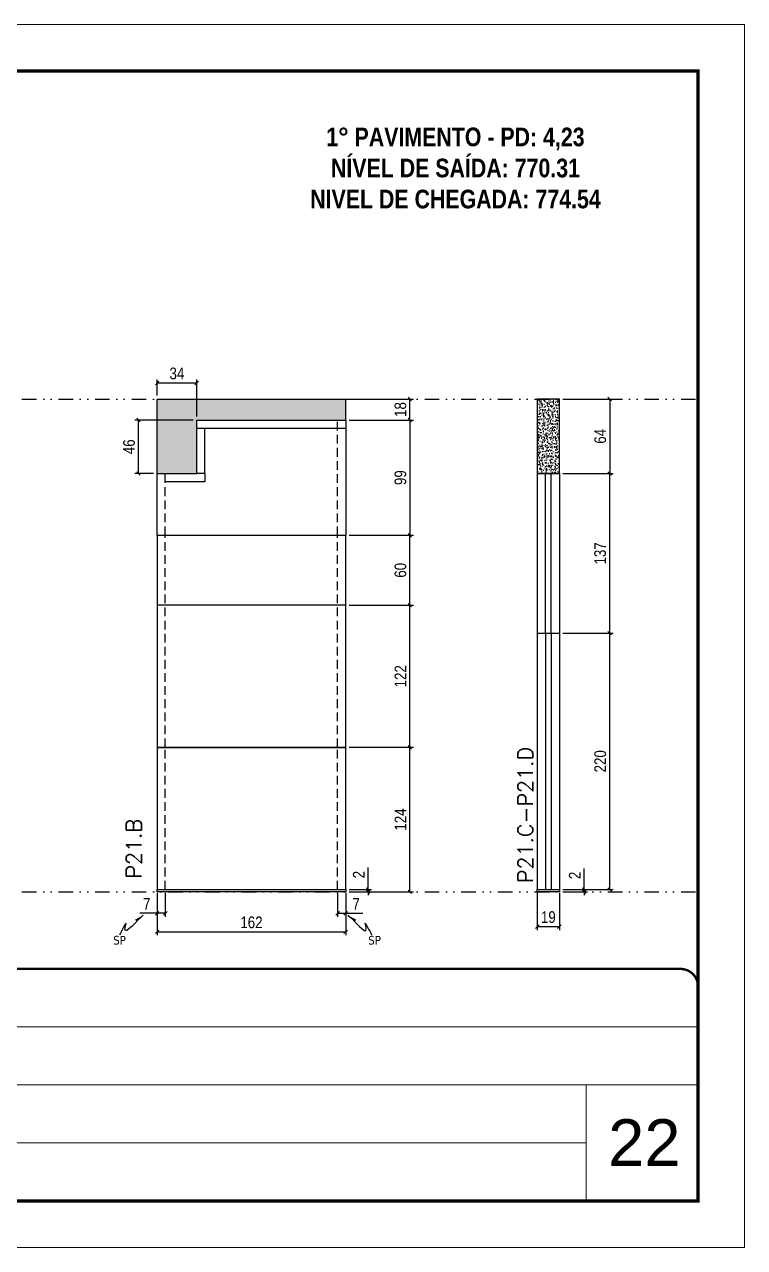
# Model space of a CAD drawing. Header units: millimetres. Extents: x 787 to 8287, y -592 to 17063.
# Drawn here: x 3891 to 4509, y 5151 to 6201 of the extents above; entities that cross this region are included whole.
import ezdxf

# ---------------------------------------------------------------- set-up
doc = ezdxf.new("R2010")
doc.units = ezdxf.units.MM
for name, pattern in [('CONTINUO', [0]), ('DASHED', [0.75, 0.5, -0.25]), ('DIVIDE2', [0.625, 0.25, -0.125, 0, -0.125, 0, -0.125]), ('HIDDEN', [0.375, 0.25, -0.125])]:
    doc.linetypes.add(name, pattern=pattern)
for name, color, linetype, lineweight in [('CARIMBO', 255, 'Continuous', 9), ('Folhas', 255, 'Continuous', 9), ('SARRAFO DE PRESSAO', 251, 'DASHED', 9), ('Texto Seção', 7, 'Continuous', 15)]:
    doc.layers.add(name, color=color, linetype=linetype, lineweight=lineweight)
for name, color, linetype in [('COTA', 241, 'Continuous'), ('NOMENCLATURA', 7, 'Continuous'), ('Nível', 160, 'Continuous'), ('Painéis', 200, 'Continuous'), ('SARR_2.2x7', 40, 'Continuous'), ('Sarrafo de Pressão', 42, 'HIDDEN'), ('texto', 7, 'Continuous')]:
    doc.layers.add(name, color=color, linetype=linetype)
doc.styles.add('ARIAL', font='arial.ttf')
doc.styles.add('COTA TECNICA', font='techl___.ttf', dxfattribs={"height": 10})
doc.styles.add('COTA TECNICA-50', font='techl___.ttf', dxfattribs={"height": 10})
doc.styles.add('REGUA-120', font='ROMANS.shx', dxfattribs={"height": 15})
doc.styles.add('ROMANC', font='techb___.ttf', dxfattribs={"height": 2.5})
doc.styles.get("Standard").update_dxf_attribs({"font": 'arial.ttf'})
doc.dimstyles.new('COTA PAINEL-50', dxfattribs={"dimtxt": 10, "dimasz": 3, "dimexe": 3, "dimexo": 3, "dimgap": 3, "dimtad": 1, "dimdec": 1, "dimzin": 12, "dimdsep": 46, "dimtxsty": 'COTA TECNICA-50', "dimblk1": 'OBLIQUE', "dimblk2": 'OBLIQUE', "dimsah": 1, "dimcen": 0.9, "dimclrd": 4, "dimclre": 4, "dimclrt": 240, "dimadec": 1, "dimazin": 3, "dimtfac": 1, "dimtdec": 1, "dimtmove": 0, "dimatfit": 3, "dimfxl": 0, "dimtolj": 1, "dimtzin": 12, "dimarcsym": 0})
doc.dimstyles.new('PAINEL', dxfattribs={"dimtxt": 10, "dimasz": 3, "dimexe": 3, "dimexo": 3, "dimgap": 3, "dimtad": 1, "dimdec": 1, "dimzin": 12, "dimdsep": 46, "dimtxsty": 'COTA TECNICA', "dimblk1": 'OBLIQUE', "dimblk2": 'OBLIQUE', "dimsah": 1, "dimcen": 0.9, "dimclrd": 4, "dimclre": 4, "dimclrt": 240, "dimadec": 1, "dimazin": 3, "dimtfac": 1, "dimtdec": 1, "dimtmove": 0, "dimatfit": 3, "dimfxl": 0, "dimtolj": 1, "dimtzin": 12, "dimarcsym": 0})
doc.dimstyles.get("Standard").update_dxf_attribs({"dimtxt": 0.18, "dimasz": 0.18, "dimexe": 0.18, "dimexo": 0.0625, "dimgap": 0.09, "dimtad": 0, "dimtih": 1, "dimtoh": 1, "dimdec": 4, "dimzin": 0, "dimdsep": 46, "dimtxsty": 'Standard', "dimcen": 0.09, "dimadec": 0, "dimazin": 0, "dimtfac": 1, "dimtdec": 4, "dimtofl": 0, "dimtmove": 0, "dimatfit": 3, "dimfxl": 0, "dimtolj": 1, "dimtzin": 0, "dimarcsym": 0})

# ---------------------------------------------------------------- blocks, each defined once
blk = doc.blocks.new('9999999999')
at = {"color": 30, "linetype": 'CONTINUO'}
for p, q in [((98564.6, 34379.6), (99584, 34379.6)), ((98564.6, 34329.8), (99488, 34329.8)), ((99584, 34329.8), (99488, 34329.8)), ((99488, 34329.8), (99488, 34230.2)), ((98564.6, 34280), (99488, 34280))]:
    blk.add_line(p, q, dxfattribs=at)
at = {"color": 30, "linetype": 'CONTINUO', "const_width": 2}
blk.add_lwpolyline([(99584, 34230.2), (99584, 34414.4, 0.414214), (99569, 34429.4), (98229, 34429.4, 0.414214), (98214, 34414.4), (98214, 34245.2, 0.414214), (98229, 34230.2), (99584, 34230.2)], format="xyb", dxfattribs=at)
at = {"layer": 'Folhas'}
blk.add_lwpolyline([(98139, 34190.2), (99624, 34190.2), (99624, 35240.2), (98139, 35240.2)], close=True, dxfattribs=at)
at = {"layer": 'Folhas', "color": 30, "const_width": 3}
blk.add_lwpolyline([(98214, 34230.2), (99584, 34230.2), (99584, 35200.2), (98214, 35200.2)], close=True, dxfattribs=at)
blk = doc.blocks.new('_Oblique')
at = {"color": 0, "linetype": 'ByBlock', "lineweight": -2}
blk.add_line((-0.5, -0.5), (0.5, 0.5), dxfattribs=at)
blk = doc.blocks.new('*D557')
at = {"layer": 'COTA', "color": 4, "lineweight": -2}
for p, q in [((4004.5, 5455.7), (4004.5, 5419.3)), ((4166.5, 5455.7), (4166.5, 5419.3)), ((4004.5, 5422.3), (4166.5, 5422.3))]:
    blk.add_line(p, q, dxfattribs=at)
at = {"layer": 'Defpoints', "color": 0}
for p in [(4004.5, 5458.7), (4166.5, 5458.7), (4166.5, 5422.3)]:
    blk.add_point(p, dxfattribs=at)
at = {"layer": 'COTA', "color": 4, "lineweight": -2, "xscale": 3, "yscale": 3, "zscale": 3, "rotation": 180}
blk.add_blockref('_Oblique', (4004.5, 5422.3), dxfattribs=at)
at = {"layer": 'COTA', "color": 4, "lineweight": -2, "xscale": 3, "yscale": 3, "zscale": 3}
blk.add_blockref('_Oblique', (4166.5, 5422.3), dxfattribs=at)
at = {"layer": 'COTA', "color": 240, "insert": (4085.5, 5430.4), "char_height": 10, "attachment_point": 5, "style": 'COTA TECNICA'}
blk.add_mtext('\\A1;162', dxfattribs=at)
blk = doc.blocks.new('*D558')
at = {"layer": 'COTA', "color": 4, "lineweight": -2}
for p, q in [((4004.5, 5453.7), (4004.5, 5435.2)), ((4011.5, 5455.7), (4011.5, 5435.2)), ((4004.5, 5438.2), (3989.8, 5438.2)), ((4011.5, 5438.2), (4004.5, 5438.2))]:
    blk.add_line(p, q, dxfattribs=at)
at = {"layer": 'Defpoints', "color": 0}
for p in [(4004.5, 5456.7), (4011.5, 5458.7), (4004.5, 5438.2)]:
    blk.add_point(p, dxfattribs=at)
at = {"layer": 'COTA', "color": 4, "lineweight": -2, "xscale": 3, "yscale": 3, "zscale": 3, "rotation": 180}
blk.add_blockref('_Oblique', (4004.5, 5438.2), dxfattribs=at)
at = {"layer": 'COTA', "color": 4, "lineweight": -2, "xscale": 3, "yscale": 3, "zscale": 3}
blk.add_blockref('_Oblique', (4011.5, 5438.2), dxfattribs=at)
at = {"layer": 'COTA', "color": 240, "insert": (3995.6, 5446.2), "char_height": 10, "attachment_point": 5, "style": 'COTA TECNICA-50'}
blk.add_mtext('\\A1;7', dxfattribs=at)
blk = doc.blocks.new('*D559')
at = {"layer": 'COTA', "color": 4, "lineweight": -2}
for p, q in [((4159.5, 5455.7), (4159.5, 5435.2)), ((4166.5, 5453.7), (4166.5, 5435.2)), ((4159.5, 5438.2), (4166.5, 5438.2)), ((4166.5, 5438.2), (4181.2, 5438.2))]:
    blk.add_line(p, q, dxfattribs=at)
at = {"layer": 'Defpoints', "color": 0}
for p in [(4159.5, 5458.7), (4166.5, 5456.7), (4166.5, 5438.2)]:
    blk.add_point(p, dxfattribs=at)
at = {"layer": 'COTA', "color": 4, "lineweight": -2, "xscale": 3, "yscale": 3, "zscale": 3, "rotation": 180}
blk.add_blockref('_Oblique', (4159.5, 5438.2), dxfattribs=at)
at = {"layer": 'COTA', "color": 4, "lineweight": -2, "xscale": 3, "yscale": 3, "zscale": 3}
blk.add_blockref('_Oblique', (4166.5, 5438.2), dxfattribs=at)
at = {"layer": 'COTA', "color": 240, "insert": (4175.4, 5446.2), "char_height": 10, "attachment_point": 5, "style": 'COTA TECNICA-50'}
blk.add_mtext('\\A1;7', dxfattribs=at)
blk = doc.blocks.new('*D560')
at = {"layer": 'COTA', "color": 4, "linetype": 'ByBlock', "lineweight": -2}
for p, q in [((4169.5, 5580.7), (4224.6, 5580.7)), ((4221.6, 5456.7), (4221.6, 5580.7)), ((4169.5, 5456.7), (4224.6, 5456.7))]:
    blk.add_line(p, q, dxfattribs=at)
at = {"layer": 'Defpoints', "color": 0, "linetype": 'ByBlock'}
for p in [(4166.5, 5580.7), (4221.6, 5580.7), (4166.5, 5456.7)]:
    blk.add_point(p, dxfattribs=at)
at = {"layer": 'COTA', "color": 4, "linetype": 'ByBlock', "lineweight": -2, "xscale": 3, "yscale": 3, "zscale": 3}
for p, rotation in [((4221.6, 5580.7), 90), ((4221.6, 5456.7), 270)]:
    blk.add_blockref('_Oblique', p, dxfattribs=dict(at, rotation=rotation))
at = {"layer": 'COTA', "color": 240, "linetype": 'ByBlock', "insert": (4213.5, 5518.7), "char_height": 10, "attachment_point": 5, "rotation": 90, "style": 'COTA TECNICA'}
blk.add_mtext('\\A1;124', dxfattribs=at)
blk = doc.blocks.new('*D561')
at = {"layer": 'COTA', "color": 4, "lineweight": -2}
for p, q in [((4185.7, 5458.7), (4185.7, 5477.5)), ((4169.5, 5458.7), (4188.7, 5458.7)), ((4169.5, 5456.7), (4188.7, 5456.7)), ((4185.7, 5456.7), (4185.7, 5458.7)), ((4185.7, 5456.7), (4185.7, 5453.7))]:
    blk.add_line(p, q, dxfattribs=at)
at = {"layer": 'Defpoints', "color": 0}
for p in [(4166.5, 5458.7), (4166.5, 5456.7), (4185.7, 5456.7)]:
    blk.add_point(p, dxfattribs=at)
at = {"layer": 'COTA', "color": 4, "lineweight": -2, "xscale": 3, "yscale": 3, "zscale": 3}
for p, rotation in [((4185.7, 5458.7), 270), ((4185.7, 5456.7), 90)]:
    blk.add_blockref('_Oblique', p, dxfattribs=dict(at, rotation=rotation))
at = {"layer": 'COTA', "color": 240, "insert": (4177.7, 5471.4), "char_height": 10, "attachment_point": 5, "rotation": 90, "style": 'COTA TECNICA-50'}
blk.add_mtext('\\A1;2', dxfattribs=at)
blk = doc.blocks.new('*D562')
at = {"layer": 'COTA', "color": 4, "linetype": 'ByBlock', "lineweight": -2}
for p, q in [((4169.5, 5580.7), (4224.6, 5580.7)), ((4221.6, 5456.7), (4221.6, 5580.7)), ((4169.5, 5456.7), (4224.6, 5456.7))]:
    blk.add_line(p, q, dxfattribs=at)
at = {"layer": 'Defpoints', "color": 0, "linetype": 'ByBlock'}
for p in [(4166.5, 5580.7), (4221.6, 5580.7), (4166.5, 5456.7)]:
    blk.add_point(p, dxfattribs=at)
at = {"layer": 'COTA', "color": 4, "linetype": 'ByBlock', "lineweight": -2, "xscale": 3, "yscale": 3, "zscale": 3}
for p, rotation in [((4221.6, 5580.7), 90), ((4221.6, 5456.7), 270)]:
    blk.add_blockref('_Oblique', p, dxfattribs=dict(at, rotation=rotation))
at = {"layer": 'COTA', "color": 240, "linetype": 'ByBlock', "insert": (4213.5, 5518.7), "char_height": 10, "attachment_point": 5, "rotation": 90, "style": 'COTA TECNICA'}
blk.add_mtext('\\A1;124', dxfattribs=at)
blk = doc.blocks.new('*D563')
at = {"layer": 'COTA', "color": 4, "lineweight": -2}
for p, q in [((4169.5, 5702.7), (4224.6, 5702.7)), ((4221.6, 5580.7), (4221.6, 5702.7)), ((4169.5, 5580.7), (4224.6, 5580.7))]:
    blk.add_line(p, q, dxfattribs=at)
at = {"layer": 'Defpoints', "color": 0}
for p in [(4166.5, 5702.7), (4221.6, 5702.7), (4166.5, 5580.7)]:
    blk.add_point(p, dxfattribs=at)
at = {"layer": 'COTA', "color": 4, "lineweight": -2, "xscale": 3, "yscale": 3, "zscale": 3}
for p, rotation in [((4221.6, 5702.7), 90), ((4221.6, 5580.7), 270)]:
    blk.add_blockref('_Oblique', p, dxfattribs=dict(at, rotation=rotation))
at = {"layer": 'COTA', "color": 240, "insert": (4213.5, 5641.7), "char_height": 10, "attachment_point": 5, "rotation": 90, "style": 'COTA TECNICA-50'}
blk.add_mtext('\\A1;122', dxfattribs=at)
blk = doc.blocks.new('*D564')
at = {"layer": 'COTA', "color": 4, "lineweight": -2}
for p, q in [((4331, 5455.7), (4331, 5423.8)), ((4350, 5455.7), (4350, 5423.8)), ((4331, 5426.8), (4350, 5426.8))]:
    blk.add_line(p, q, dxfattribs=at)
at = {"layer": 'Defpoints', "color": 0}
for p in [(4331, 5458.7), (4350, 5458.7), (4350, 5426.8)]:
    blk.add_point(p, dxfattribs=at)
at = {"layer": 'COTA', "color": 4, "lineweight": -2, "xscale": 3, "yscale": 3, "zscale": 3, "rotation": 180}
blk.add_blockref('_Oblique', (4331, 5426.8), dxfattribs=at)
at = {"layer": 'COTA', "color": 4, "lineweight": -2, "xscale": 3, "yscale": 3, "zscale": 3}
blk.add_blockref('_Oblique', (4350, 5426.8), dxfattribs=at)
at = {"layer": 'COTA', "color": 240, "insert": (4340.5, 5434.9), "char_height": 10, "attachment_point": 5, "style": 'COTA TECNICA'}
blk.add_mtext('\\A1;19', dxfattribs=at)
blk = doc.blocks.new('*D565')
at = {"layer": 'COTA', "color": 4, "lineweight": -2}
for p, q in [((4371.2, 5458.7), (4371.2, 5476.8)), ((4353, 5458.7), (4374.2, 5458.7)), ((4353, 5456.7), (4374.2, 5456.7)), ((4371.2, 5456.7), (4371.2, 5458.7)), ((4371.2, 5456.7), (4371.2, 5453.7))]:
    blk.add_line(p, q, dxfattribs=at)
at = {"layer": 'Defpoints', "color": 0}
for p in [(4350, 5458.7), (4350, 5456.7), (4371.2, 5458.7)]:
    blk.add_point(p, dxfattribs=at)
at = {"layer": 'COTA', "color": 4, "lineweight": -2, "xscale": 3, "yscale": 3, "zscale": 3}
for p, rotation in [((4371.2, 5458.7), 270), ((4371.2, 5456.7), 90)]:
    blk.add_blockref('_Oblique', p, dxfattribs=dict(at, rotation=rotation))
at = {"layer": 'COTA', "color": 240, "insert": (4363.2, 5470.7), "char_height": 10, "attachment_point": 5, "rotation": 90, "style": 'COTA TECNICA-50'}
blk.add_mtext('\\A1;2', dxfattribs=at)
blk = doc.blocks.new('*D1299')
at = {"layer": 'COTA', "color": 4, "linetype": 'ByBlock', "lineweight": -2}
for p, q in [((4353, 5879.7), (4396.2, 5879.7)), ((4393.2, 5879.7), (4393.2, 5815.7)), ((4353, 5815.7), (4396.2, 5815.7))]:
    blk.add_line(p, q, dxfattribs=at)
at = {"layer": 'Defpoints', "color": 0, "linetype": 'ByBlock'}
for p in [(4350, 5879.7), (4350, 5815.7), (4393.2, 5815.7)]:
    blk.add_point(p, dxfattribs=at)
at = {"layer": 'COTA', "color": 4, "linetype": 'ByBlock', "lineweight": -2, "xscale": 3, "yscale": 3, "zscale": 3}
for p, rotation in [((4393.2, 5879.7), 90), ((4393.2, 5815.7), 270)]:
    blk.add_blockref('_Oblique', p, dxfattribs=dict(at, rotation=rotation))
at = {"layer": 'COTA', "color": 240, "linetype": 'ByBlock', "insert": (4385.1, 5847.7), "char_height": 10, "attachment_point": 5, "rotation": 90, "style": 'COTA TECNICA'}
blk.add_mtext('\\A1;64', dxfattribs=at)
blk = doc.blocks.new('*D1300')
at = {"layer": 'COTA', "color": 4, "lineweight": -2}
for p, q in [((4353, 5678.7), (4396.2, 5678.7)), ((4393.2, 5458.7), (4393.2, 5678.7)), ((4353, 5458.7), (4396.2, 5458.7))]:
    blk.add_line(p, q, dxfattribs=at)
at = {"layer": 'Defpoints', "color": 0}
for p in [(4350, 5678.7), (4393.2, 5678.7), (4350, 5458.7)]:
    blk.add_point(p, dxfattribs=at)
at = {"layer": 'COTA', "color": 4, "lineweight": -2, "xscale": 3, "yscale": 3, "zscale": 3}
for p, rotation in [((4393.2, 5678.7), 90), ((4393.2, 5458.7), 270)]:
    blk.add_blockref('_Oblique', p, dxfattribs=dict(at, rotation=rotation))
at = {"layer": 'COTA', "color": 240, "insert": (4385.1, 5568.7), "char_height": 10, "attachment_point": 5, "rotation": 90, "style": 'COTA TECNICA-50'}
blk.add_mtext('\\A1;220', dxfattribs=at)
blk = doc.blocks.new('*D597')
at = {"layer": 'COTA', "color": 4, "lineweight": -2}
for p, q in [((4353, 5815.7), (4396.2, 5815.7)), ((4393.2, 5678.7), (4393.2, 5815.7)), ((4353, 5678.7), (4396.2, 5678.7))]:
    blk.add_line(p, q, dxfattribs=at)
at = {"layer": 'Defpoints', "color": 0}
for p in [(4350, 5815.7), (4393.2, 5815.7), (4350, 5678.7)]:
    blk.add_point(p, dxfattribs=at)
at = {"layer": 'COTA', "color": 4, "lineweight": -2, "xscale": 3, "yscale": 3, "zscale": 3}
for p, rotation in [((4393.2, 5815.7), 90), ((4393.2, 5678.7), 270)]:
    blk.add_blockref('_Oblique', p, dxfattribs=dict(at, rotation=rotation))
at = {"layer": 'COTA', "color": 240, "insert": (4385, 5747.2), "char_height": 10, "attachment_point": 5, "rotation": 90, "style": 'COTA TECNICA-50'}
blk.add_mtext('\\A1;137', dxfattribs=at)
blk = doc.blocks.new('*D598')
at = {"layer": 'COTA', "color": 4, "lineweight": -2}
for p, q in [((4135.5, 5879.7), (4224.6, 5879.7)), ((4221.6, 5861.7), (4221.6, 5879.7)), ((4169.5, 5861.7), (4224.6, 5861.7))]:
    blk.add_line(p, q, dxfattribs=at)
at = {"layer": 'Defpoints', "color": 0}
for p in [(4132.5, 5879.7), (4221.6, 5879.7), (4166.5, 5861.7)]:
    blk.add_point(p, dxfattribs=at)
at = {"layer": 'COTA', "color": 4, "lineweight": -2, "xscale": 3, "yscale": 3, "zscale": 3}
for p, rotation in [((4221.6, 5879.7), 90), ((4221.6, 5861.7), 270)]:
    blk.add_blockref('_Oblique', p, dxfattribs=dict(at, rotation=rotation))
at = {"layer": 'COTA', "color": 240, "insert": (4213.5, 5870.7), "char_height": 10, "attachment_point": 5, "rotation": 90, "style": 'COTA TECNICA-50'}
blk.add_mtext('\\A1;18', dxfattribs=at)
blk = doc.blocks.new('*D599')
at = {"layer": 'COTA', "color": 4, "lineweight": -2}
for p, q in [((4169.5, 5861.7), (4224.6, 5861.7)), ((4221.6, 5861.7), (4221.6, 5762.7)), ((4169.5, 5762.7), (4224.6, 5762.7))]:
    blk.add_line(p, q, dxfattribs=at)
at = {"layer": 'Defpoints', "color": 0}
for p in [(4166.5, 5861.7), (4166.5, 5762.7), (4221.6, 5762.7)]:
    blk.add_point(p, dxfattribs=at)
at = {"layer": 'COTA', "color": 4, "lineweight": -2, "xscale": 3, "yscale": 3, "zscale": 3}
for p, rotation in [((4221.6, 5861.7), 90), ((4221.6, 5762.7), 270)]:
    blk.add_blockref('_Oblique', p, dxfattribs=dict(at, rotation=rotation))
at = {"layer": 'COTA', "color": 240, "insert": (4213.5, 5812.2), "char_height": 10, "attachment_point": 5, "rotation": 90, "style": 'COTA TECNICA-50'}
blk.add_mtext('\\A1;99', dxfattribs=at)
blk = doc.blocks.new('*D1313')
at = {"layer": 'COTA', "color": 4, "lineweight": -2}
for p, q in [((4004.5, 5882.7), (4004.5, 5896.4)), ((4038.5, 5893.4), (4004.5, 5893.4)), ((4038.5, 5864.7), (4038.5, 5896.4))]:
    blk.add_line(p, q, dxfattribs=at)
at = {"layer": 'Defpoints', "color": 0}
for p in [(4004.5, 5893.4), (4004.5, 5879.7), (4038.5, 5861.7)]:
    blk.add_point(p, dxfattribs=at)
at = {"layer": 'COTA', "color": 4, "lineweight": -2, "xscale": 3, "yscale": 3, "zscale": 3, "rotation": 180}
blk.add_blockref('_Oblique', (4004.5, 5893.4), dxfattribs=at)
at = {"layer": 'COTA', "color": 4, "lineweight": -2, "xscale": 3, "yscale": 3, "zscale": 3}
blk.add_blockref('_Oblique', (4038.5, 5893.4), dxfattribs=at)
at = {"layer": 'COTA', "color": 240, "insert": (4021.5, 5901.6), "char_height": 10, "attachment_point": 5, "style": 'COTA TECNICA'}
blk.add_mtext('\\A1;34', dxfattribs=at)
blk = doc.blocks.new('*D1575')
at = {"layer": 'Defpoints', "color": 0}
for p in [(4166.5, 5762.7), (4221.6, 5762.7), (4166.5, 5702.7)]:
    blk.add_point(p, dxfattribs=at)
at = {"layer": 'Painéis', "color": 4, "lineweight": -2}
for p, q in [((4169.5, 5762.7), (4224.6, 5762.7)), ((4221.6, 5702.7), (4221.6, 5762.7)), ((4169.5, 5702.7), (4224.6, 5702.7))]:
    blk.add_line(p, q, dxfattribs=at)
at = {"layer": 'Painéis', "color": 4, "lineweight": -2, "xscale": 3, "yscale": 3, "zscale": 3}
for p, rotation in [((4221.6, 5762.7), 90), ((4221.6, 5702.7), 270)]:
    blk.add_blockref('_Oblique', p, dxfattribs=dict(at, rotation=rotation))
at = {"layer": 'Painéis', "color": 240, "insert": (4213.5, 5732.7), "char_height": 10, "attachment_point": 5, "rotation": 90, "style": 'COTA TECNICA'}
blk.add_mtext('\\A1;60', dxfattribs=at)
blk = doc.blocks.new('*D1576')
at = {"layer": 'Defpoints', "color": 0}
for p in [(3988.5, 5861.7), (4038.5, 5861.7), (4004.5, 5815.7)]:
    blk.add_point(p, dxfattribs=at)
at = {"layer": 'Painéis', "color": 4, "lineweight": -2}
for p, q in [((4035.5, 5861.7), (3985.5, 5861.7)), ((3988.5, 5815.7), (3988.5, 5861.7)), ((4001.5, 5815.7), (3985.5, 5815.7))]:
    blk.add_line(p, q, dxfattribs=at)
at = {"layer": 'Painéis', "color": 4, "lineweight": -2, "xscale": 3, "yscale": 3, "zscale": 3}
for p, rotation in [((3988.5, 5861.7), 90), ((3988.5, 5815.7), 270)]:
    blk.add_blockref('_Oblique', p, dxfattribs=dict(at, rotation=rotation))
at = {"layer": 'Painéis', "color": 240, "insert": (3980.4, 5838.7), "char_height": 10, "attachment_point": 5, "rotation": 90, "style": 'COTA TECNICA'}
blk.add_mtext('\\A1;46', dxfattribs=at)

msp = doc.modelspace()

# ---------------------------------------------------------------- hatches: boundary and pattern name
at = {"layer": 'COTA', "linetype": 'ByBlock'}
h = msp.add_hatch(dxfattribs=at)
h.set_pattern_fill('AR-CONC', color=256, scale=0.03)
h.set_pattern_definition([(50, (-4461.596, 1767.6855), (5.46554, -0.4781726), [0.5715, -6.2865]), (355, (-4461.596, 1767.6855), (-1.0573026, 5.7317054), [0.4572, -5.0292175]), (100.451445, (-4461.1406, 1767.6456), (4.4082374, 5.2535326), [0.4857003, -5.3427073]), (46.1842, (-4461.596, 1769.2095), (8.132371, -1.26127), [0.85725, -9.42975]), (96.63556, (-4460.918, 1769.104), (7.122124, 7.422784), [0.728551, -8.014068]), (351.18415, (-4461.596, 1769.2095), (7.122124, 7.422784), [0.685799, -7.543792]), (21, (-4460.834, 1768.8285), (4.5484317, -3.067956), [0.5715, -6.2865]), (326, (-4460.834, 1768.8285), (1.854061, 5.525639), [0.4572, -5.0292]), (71.451445, (-4460.455, 1768.573), (6.4024926, 2.457683), [0.4857003, -5.342698]), (37.5, (-4461.596, 1767.6855), (0.0926581, 2.53665117), [0, -4.96824, 0, -5.1054, 0, -5.04825]), (7.5, (-4461.596, 1767.6855), (2.0045899, 3.00541724), [0, -2.91084, 0, -4.85394, 0, -1.92405]), (327.5, (-4463.2953, 1767.6855), (4.06771786, -0.1718623), [0, -1.905, 0, -5.9436, 0, -7.8867]), (317.5, (-4464.0573, 1767.6855), (4.4438754, 0.7627947), [0, -2.4765, 0, -3.94716, 0, -5.6007])])
h.paths.add_polyline_path([(4038.49, 5815.68), (4038.49, 5861.68), (4166.49, 5861.68), (4166.49, 5879.68), (4004.49, 5879.68), (4004.49, 5815.68)])
h = msp.add_hatch(dxfattribs=at)
h.set_pattern_fill('AR-CONC', color=256, scale=0.03)
h.set_pattern_definition([(50, (-4758.134, 1731.6855), (5.46554, -0.4781726), [0.5715, -6.2865]), (355, (-4758.134, 1731.6855), (-1.0573026, 5.7317054), [0.4572, -5.0292175]), (100.451445, (-4757.6786, 1731.6456), (4.4082374, 5.2535326), [0.4857003, -5.3427073]), (46.1842, (-4758.134, 1733.2095), (8.132371, -1.26127), [0.85725, -9.42975]), (96.63556, (-4757.456, 1733.104), (7.122124, 7.422784), [0.728551, -8.014068]), (351.18415, (-4758.134, 1733.2095), (7.122124, 7.422784), [0.685799, -7.543792]), (21, (-4757.372, 1732.8285), (4.5484317, -3.067956), [0.5715, -6.2865]), (326, (-4757.372, 1732.8285), (1.854061, 5.525639), [0.4572, -5.0292]), (71.451445, (-4756.993, 1732.573), (6.4024926, 2.457683), [0.4857003, -5.342698]), (37.5, (-4758.134, 1731.6855), (0.0926581, 2.53665117), [0, -4.96824, 0, -5.1054, 0, -5.04825]), (7.5, (-4758.134, 1731.6855), (2.0045899, 3.00541724), [0, -2.91084, 0, -4.85394, 0, -1.92405]), (327.5, (-4759.8333, 1731.6855), (4.06771786, -0.1718623), [0, -1.905, 0, -5.9436, 0, -7.8867]), (317.5, (-4760.5953, 1731.6855), (4.4438754, 0.7627947), [0, -2.4765, 0, -3.94716, 0, -5.6007])])
h.paths.add_polyline_path([(4349.99, 5879.68), (4330.99, 5879.68), (4330.99, 5815.65), (4349.99, 5815.65)])

# ---------------------------------------------------------------- linework, layer by layer
for p, q in [((4004.49, 5879.68), (4004.49, 5879.68)), ((4004.49, 5815.68), (4004.49, 5879.68)), ((4004.49, 5879.68), (4166.49, 5879.68)), ((4166.49, 5861.68), (4166.49, 5879.68))]:
    msp.add_line(p, q, dxfattribs=at)
msp.add_lwpolyline([(4330.99, 5815.65), (4349.99, 5815.65), (4349.99, 5879.68), (4330.99, 5879.68)], close=True, dxfattribs=at)
at = {"layer": 'Nível', "color": 4, "linetype": 'DIVIDE2', "ltscale": 50}
for p, q in [((3448.04, 5879.68), (4469, 5879.68)), ((3448.04, 5456.68), (4469, 5456.68))]:
    msp.add_line(p, q, dxfattribs=at)
at = {"layer": 'Painéis'}
for p, q in [((4038.49, 5815.68), (4038.49, 5861.68)), ((4038.49, 5861.68), (4166.49, 5861.68)), ((4166.49, 5861.68), (4166.49, 5762.68)), ((4004.49, 5762.68), (4004.49, 5815.68)), ((4004.49, 5815.68), (4038.49, 5815.68)), ((4330.99, 5815.65), (4330.99, 5458.68)), ((4330.99, 5815.65), (4349.99, 5815.65)), ((4349.99, 5815.65), (4330.99, 5815.65)), ((4349.99, 5815.65), (4349.99, 5458.68)), ((4166.49, 5702.68), (4004.49, 5702.68)), ((4330.99, 5678.68), (4349.99, 5678.68)), ((4330.99, 5458.68), (4349.99, 5458.68)), ((4330.99, 5458.68), (4349.99, 5458.68)), ((4330.99, 5456.68), (4330.99, 5458.68)), ((4349.99, 5456.68), (4330.99, 5456.68)), ((4349.99, 5458.68), (4349.99, 5456.68))]:
    msp.add_line(p, q, dxfattribs=at)
for points in [[(4166.49, 5762.68), (4004.49, 5762.68), (4004.49, 5580.68), (4166.49, 5580.68)], [(4166.49, 5580.68), (4004.49, 5580.68), (4004.49, 5458.68), (4166.49, 5458.68)], [(4166.49, 5456.68), (4004.49, 5456.68), (4004.49, 5458.68), (4166.49, 5458.68)]]:
    msp.add_lwpolyline(points, close=True, dxfattribs=at)
at = {"layer": 'SARR_2.2x7'}
for p, q in [((4038.49, 5854.68), (4166.49, 5854.68)), ((4045.49, 5815.68), (4045.49, 5854.68)), ((4045.49, 5808.68), (4011.49, 5808.68)), ((4045.49, 5815.68), (4038.49, 5815.68)), ((4045.49, 5815.68), (4045.49, 5808.68)), ((4337.99, 5678.68), (4337.99, 5815.65)), ((4342.99, 5678.68), (4342.99, 5815.65)), ((4337.99, 5678.68), (4337.99, 5458.68)), ((4342.99, 5678.68), (4342.99, 5458.68))]:
    msp.add_line(p, q, dxfattribs=at)
at = {"layer": 'Sarrafo de Pressão', "ltscale": 30}
for p, q in [((4159.49, 5762.68), (4159.49, 5861.68)), ((4011.49, 5762.68), (4011.49, 5815.68)), ((4011.49, 5580.68), (4011.49, 5762.68)), ((4159.49, 5580.68), (4159.49, 5762.68)), ((4011.49, 5458.68), (4011.49, 5580.68)), ((4159.49, 5458.68), (4159.49, 5580.68))]:
    msp.add_line(p, q, dxfattribs=at)

# ---------------------------------------------------------------- block references
at = {"layer": 'SARRAFO DE PRESSAO', "color": 6, "linetype": 'ByBlock'}
msp.add_blockref('9999999999', (-95114.98, -29038.94), dxfattribs=at)

# ---------------------------------------------------------------- texts
at = {"layer": 'CARIMBO', "style": 'ARIAL'}
msp.add_text('22', height=40, dxfattribs=at).set_placement((4391.86, 5221.41))
at = {"layer": 'NOMENCLATURA', "color": 2, "insert": (4260.74, 6139.4), "char_height": 16, "attachment_point": 2, "style": 'ROMANC'}
msp.add_mtext_dynamic_manual_height_columns('\\P1° PAVIMENTO - PD: 4,23\\PNÍVEL DE SAÍDA: 770.31\\PNIVEL DE CHEGADA: 774.54', width=328.3607, gutter_width=1, heights=[0], dxfattribs=at)
at = {"layer": 'texto', "color": 0, "char_height": 7.5, "attachment_point": 5}
for insert in [(3972.24, 5415), (4191.27, 5415)]:
    msp.add_mtext('{\\fTahoma|b0|i0|c0|p34;\\C4;SP}', dxfattribs=dict(at, insert=insert))
at = {"layer": 'Texto Seção', "char_height": 13, "width": 285.3299, "attachment_point": 7, "rotation": 90, "style": 'REGUA-120'}
for s, insert in [('P21.C-P21.D', (4327.28, 5464.09)), ('P21.B', (3991.02, 5467.93))]:
    msp.add_mtext(s, dxfattribs=dict(at, insert=insert))

# ---------------------------------------------------------------- dimensions: what is measured, and where the dimension line sits
at = {"layer": 'COTA'}
for base, p1, p2, dimstyle, picture, middle in [((4004.49, 5893.41), (4038.49, 5861.68), (4004.49, 5879.68), 'PAINEL', '*D1313', (4021.49, 5901.62)), ((4166.49, 5438.17), (4159.49, 5458.68), (4166.49, 5456.68), 'COTA PAINEL-50', '*D559', (4175.36, 5446.24))]:
    dim = msp.add_linear_dim(base=base, p1=p1, p2=p2, dimstyle=dimstyle, dxfattribs=at)
    dim.commit()
    dim.dimension.update_dxf_attribs({"geometry": picture, "text_midpoint": middle})
for base, p1, p2, angle, picture, middle in [((4221.57, 5879.68), (4166.49, 5861.68), (4132.49, 5879.68), 90, '*D598', (4213.48, 5870.68)), ((4221.57, 5762.68), (4166.49, 5861.68), (4166.49, 5762.68), 90, '*D599', (4213.49, 5812.18)), ((4393.2, 5815.65), (4349.99, 5678.68), (4349.99, 5815.65), 90, '*D597', (4384.98, 5747.17)), ((4221.57, 5702.68), (4166.49, 5580.68), (4166.49, 5702.68), 90, '*D563', (4213.51, 5641.68)), ((4393.2, 5678.68), (4349.99, 5458.68), (4349.99, 5678.68), 90, '*D1300', (4385.1, 5568.68)), ((4004.49, 5438.17), (4011.49, 5458.68), (4004.49, 5456.68), 180, '*D558', (3995.63, 5446.24))]:
    dim = msp.add_linear_dim(base=base, p1=p1, p2=p2, angle=angle, dimstyle='COTA PAINEL-50', dxfattribs=at)
    dim.commit()
    dim.dimension.update_dxf_attribs({"geometry": picture, "text_midpoint": middle})
at = {"layer": 'COTA', "linetype": 'ByBlock'}
dim = msp.add_linear_dim(base=(4393.2, 5815.65), p1=(4349.99, 5879.68), p2=(4349.99, 5815.65), angle=90, dimstyle='PAINEL', dxfattribs=at)
dim.commit()
dim.dimension.update_dxf_attribs({"geometry": '*D1299', "text_midpoint": (4385.1, 5847.67)})
for picture in ['*D560', '*D562']:
    dim = msp.add_aligned_dim(p1=(4166.49, 5456.68), p2=(4166.49, 5580.68), distance=-55.08, dimstyle='PAINEL', dxfattribs=at)
    dim.commit()
    dim.dimension.update_dxf_attribs({"geometry": picture, "text_midpoint": (4213.5, 5518.68)})
at = {"layer": 'COTA'}
for base, p1, p2, picture, middle in [((4185.75, 5456.68), (4166.49, 5458.68), (4166.49, 5456.68), '*D561', (4185.75, 5471.42)), ((4371.18, 5458.68), (4349.99, 5456.68), (4349.99, 5458.68), '*D565', (4371.18, 5470.73))]:
    dim = msp.add_linear_dim(base=base, p1=p1, p2=p2, angle=90, dimstyle='COTA PAINEL-50', dxfattribs=at)
    dim.commit()
    dim.dimension.update_dxf_attribs({"geometry": picture, "text_midpoint": middle, "dimtype": 160})
for base, p1, p2, picture, middle in [((4166.49, 5422.32), (4004.49, 5458.68), (4166.49, 5458.68), '*D557', (4085.49, 5430.42)), ((4349.99, 5426.78), (4330.99, 5458.68), (4349.99, 5458.68), '*D564', (4340.49, 5434.87))]:
    dim = msp.add_linear_dim(base=base, p1=p1, p2=p2, dimstyle='PAINEL', override={"dimarcsym": 2}, dxfattribs=at)
    dim.commit()
    dim.dimension.update_dxf_attribs({"geometry": picture, "text_midpoint": middle})
at = {"layer": 'Painéis'}
for base, p1, p2, picture, middle in [((3988.5, 5861.68), (4004.49, 5815.68), (4038.49, 5861.68), '*D1576', (3980.4, 5838.68)), ((4221.57, 5762.68), (4166.49, 5702.68), (4166.49, 5762.68), '*D1575', (4213.47, 5732.68))]:
    dim = msp.add_linear_dim(base=base, p1=p1, p2=p2, angle=90, dimstyle='PAINEL', dxfattribs=at)
    dim.commit()
    dim.dimension.update_dxf_attribs({"geometry": picture, "text_midpoint": middle})

# ---------------------------------------------------------------- leaders
at = {"layer": 'COTA', "path_type": 1}
for points in [[(3992.66, 5436.5), (3976.88, 5424.66), (3977.8, 5429.47), (3972.25, 5419.69)], [(4168.32, 5436.5), (4184.11, 5424.66), (4183.18, 5429.47), (4188.73, 5419.69)]]:
    msp.add_leader(points, dimstyle='Standard', override={"dimasz": 8}, dxfattribs=at)

doc.saveas('drawing.dxf')
